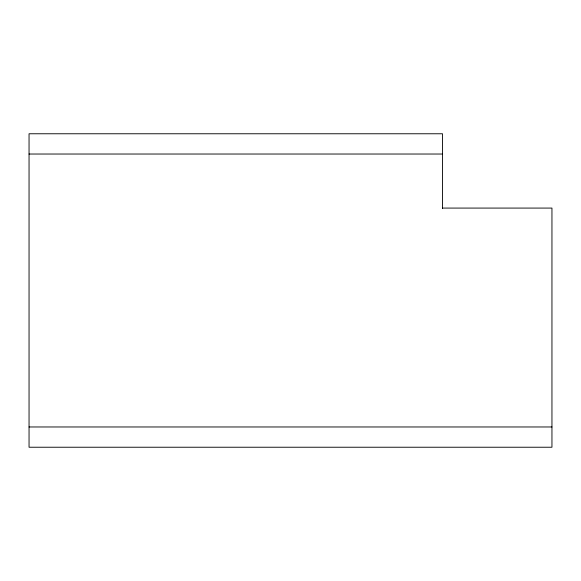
<?xml version="1.0" encoding="UTF-8"?>
<svg xmlns="http://www.w3.org/2000/svg" width="581" height="581" viewBox="0 0 581 581"><rect width="100%" height="100%" fill="white"/><g stroke="black" fill="none" stroke-linecap="round" stroke-linejoin="round"><path stroke-width="0.87" d="M29.05 154.03L442.504 154.03M442.504 208.078L551.95 208.078L551.95 447.232L29.05 447.232L29.05 133.768L442.504 133.768L442.504 208.448M29.05 426.97L551.95 426.97"/></g></svg>
